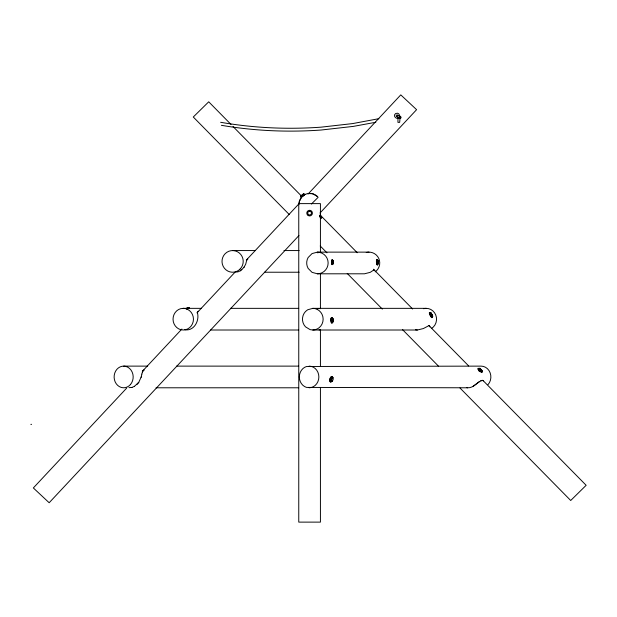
<?xml version="1.0" encoding="UTF-8"?>
<svg xmlns="http://www.w3.org/2000/svg" width="617" height="617" viewBox="0 0 617 617"><rect width="100%" height="100%" fill="white"/><g stroke="black" fill="none" stroke-linecap="round" stroke-linejoin="round"><path stroke-width="0.93" d="M376.902 262.202L376.941 260.459L378.229 260.374L378.514 263.852L377.226 263.937L376.902 262.202L378.553 262.109M376.771 264.122L376.786 263.613M332.193 262.271L332.039 263.243L332.131 261.284M376.786 263.621L376.825 262.927A2.823 0.393 82.4 0 1 376.578 260.235L377.002 260.158M332.077 262.163L332.208 260.42L333.411 260.42L333.411 263.906L332.208 263.906L332.077 262.163L333.026 262.163L333.157 263.906M333.026 262.163L333.157 260.42M332.362 263.567C331.499 268.356 331.499 255.97 332.362 260.752M332.656 263.567C331.784 268.356 331.784 255.97 332.656 260.752M332.247 261.323L332.255 263.043M246.7 260.243L245.697 264.199L243.9 267.408M429.818 326.833L429.594 325.861L428.877 325.653L423.362 328.56L417.362 330.01L312.804 330.01L310.127 329.64L305.5 326.833A10.836 10.327 -90 0 1 305.5 311.516L307.644 309.796L312.804 308.346L426.224 308.346M331.375 320.246L331.707 318.503L333.257 318.503L333.257 321.989L331.707 321.989L331.375 320.246L332.278 320.246L332.602 321.989M332.278 320.246L332.602 318.503M141.871 373.971L142.859 370.632L143.892 370.077M141.108 377.311L141.871 374.149M331.175 318.102L330.851 320.424L331.406 320.13M331.653 319.405L331.46 319.861L331.614 319.259M141.208 376.956L138.748 382.37L134.429 386.335M374.187 270.624L374.272 269.922L373.817 269.991L370.215 272.344L364.47 273.801L317.408 273.801L312.048 272.344L308.122 268.38A10.836 10.728 -90 0 1 308.122 257.551L312.048 253.579L317.408 252.129L369.02 252.129M246.707 260.297L247.718 259.155M330.434 379.339L331.275 377.627L333.041 377.828L333.165 379.501L332.324 381.213L330.558 381.013L330.434 379.339L331.252 379.571L331.375 381.244M331.252 379.571L332.085 377.859L333.041 377.828M377.134 263.204L376.918 261.824M332.255 321.087L331.823 321.125M357.258 252.739L320.154 215.001L319.922 215.325M320.447 216.482L320.593 216.004M430.843 313.76L430.512 313.305M142.311 371.912L143.962 370.154M300.849 196.09L303.68 193.723L304.274 194.463L302.739 195.828L301.451 196.831L300.849 196.09L303.68 193.723M320.053 308.755L320.424 308.569A10.751 0.424 -7.2 0 0 317.254 308.662L316.706 308.708M301.582 197.286L299.353 201.389L298.99 204.15A10.836 10.836 0 0 1 317.477 196.538L318.102 197.347L311.392 204.05M302.068 196.653L303.294 195.658M244.232 266.991L241.563 269.845M136.789 384.615L138.779 382.37M126.678 388.101L33.341 487.947L49.167 502.747L298.944 235.54M142.458 371.226L181.892 329.031M197.008 312.858L235.131 272.074L238 271.858L240.391 270.778M246.306 260.119L299.546 203.163M308.091 194.023L400.772 94.879L416.598 109.672L319.976 213.042M478.514 368.804L479.957 368.295L482.178 370.786L481.622 371.372L480.736 371.295L478.514 368.804L479.957 368.295M479.185 370.007L479.741 369.421L479.077 368.218M480.952 370.169L481.515 369.583M480.736 371.295L482.178 370.786M479.301 381.699L473.231 386.227M319.992 215.557L320.439 215.31L320.015 215.788M301.25 197.263C300.155 198.473 307.158 192.666 304.289 194.771M301.451 196.707C298.836 199.114 307.235 192.273 304.104 194.548M319.837 215.564L320.346 215.202L319.899 215.441M320.308 215.642L319.915 216.066M320.2 216.012L320.663 215.68M320.763 216.197L320.37 216.621M319.822 215.95L320.277 215.426M320.308 216.019L320.177 216.32M320.578 216.359L319.868 216.945M320.362 216.544L319.938 216.976M321.017 218.056C318.727 220.03 323.493 216.019 321.156 218.032M240.383 270.778L241.779 269.683M319.899 215.711L320.138 215.441M320.447 216.112L320.848 215.904M188.74 308.461L187.869 307.482L186.211 308.323L186.696 309.125M430.836 313.043L431.314 314.608L430.481 315.017L429.995 313.451L431.322 313.058L432.764 316.212L431.445 316.598L430.196 314.392M431.322 313.058L429.995 313.451M431.453 315.056L432.286 314.647M431.445 316.598L432.764 316.212M131.915 387.422L134.46 386.335M317.254 252.746L320.053 252.407M198.296 311.253L197.309 312.31C199.877 320.393 194.185 331.344 184.83 329.763M378.869 118.68L352.654 123.585L321.002 127.171C287.507 129.555 253.71 128.043 220.624 122.289M375.83 122.266L353.317 126.392L321.056 130.033C287.807 132.408 254.266 130.92 221.395 125.305M131.614 387.468L128.938 387.661M482.116 372.059C480.126 372.599 475.776 366.56 479.671 368.75M131.452 387.484L131.945 387.422M488.024 384.615A10.836 9.764 90 0 0 490.137 372.807A10.836 9.764 90 0 0 481.121 366.12L306.58 366.49A10.836 9.764 90 0 0 299.345 376.956A10.836 9.764 90 0 0 306.58 387.422L467.647 387.784C473.864 388.132 477.088 381.869 482.286 380.288L483.373 380.866M183.249 308.346L180.604 308.708A10.836 10.204 -90 0 0 173.038 319.174A10.836 10.204 -90 0 0 180.604 329.64L183.249 330.01A10.836 10.204 -90 0 0 193.453 319.174A10.836 10.204 -90 0 0 183.249 308.346L201.528 308.346M480.805 380.774L482.147 380.589M308.392 193.553L312.618 193.73L317.477 196.538M247.155 259.287L247.725 259.217M330.558 381.013L332.324 381.213M398.597 118.071C395.62 119.482 392.751 115.371 395.644 113.52C400.865 111.461 400.001 119.505 399.654 122.367L397.95 122.367L397.95 116.698M378.229 260.374L377.843 262.117L378.514 263.852M232.617 250.564L255.423 250.564M283.936 250.564L299.145 250.564M264.539 272.228L299.145 272.228M230.388 308.346L298.705 308.346M210.567 330.01L298.705 330.01M123.655 366.12L147.694 366.12M176.547 366.12L298.682 366.12M156.039 387.784L298.682 387.784M30.85 424.342L31.59 424.342M399.292 118.086C403.857 118.41 398.937 114.932 397.98 115.51M415.449 329.763L417.37 330.01M466.838 387.677L467.647 387.784M331.275 377.627L332.085 377.859M478.962 368.588C474.828 367.585 483.682 375.252 481.723 370.717M479.787 369.483C478.244 368.827 480.782 371.658 480.859 370.578M431.183 316.374L431.985 316.86M479.741 369.421L481.291 370.701M396.484 116.281C395.273 115.533 397.741 113.852 397.95 115.757M231.005 124.449L208.723 101.813L193.275 117.014L289.157 214.423M233.025 126.508L301.219 195.797M373.47 269.205L412.626 308.994M428.83 325.452L468.665 365.927M482.849 380.334L586.15 485.294L570.71 500.495L459.974 387.985M320.215 245.982L326.964 252.847M347.224 273.424L382.332 309.094M402.585 329.679L438.371 366.035M396.646 116.613L400.209 118.078L399.639 117.384M303.549 193.908L304.15 194.648M302.137 195.095L302.739 195.828M300.98 195.905L301.582 196.646M430.874 315.904L430.666 315.549L431.013 316.081M431.044 315.642L431.453 316.004L431.437 315.619M331.699 261.153L331.83 263.243L331.9 261.986M430.381 315.164L429.494 313.667L430.072 312.958A2.815 0.602 63.9 0 0 430.034 315.133A2.815 0.602 63.9 0 0 432.062 317.377M481.553 370.894L482.07 372.059M431.314 314.608L432.278 316.189M187.869 307.482L188.355 308.292M430.913 315.426L430.45 314.269M377.272 263.204L377.049 261.816M480.095 371.095C480.412 372.498 478.298 370.755 478.63 370.007A1.365 0.47 49.6 0 1 479.023 369.984M430.35 314.786L430.28 314.354M330.203 379.756L330.172 379.563A1.087 0.47 -81.7 0 1 330.442 378.275M320.424 252.692L320.424 203.618L298.759 203.618L298.759 522.121L320.424 522.121L320.424 387.407M320.424 273.863L320.424 308.5M320.424 329.671L320.424 366.236M187.167 308.685A2.815 0.486 -30.9 0 1 189.134 308.415M187.313 308.932A2.815 0.486 -30.9 0 1 189.28 308.654M432.131 316.328A2.815 0.602 63.9 0 1 431.422 316.961A2.815 0.602 63.9 0 1 429.633 313.066A2.815 0.602 63.9 0 1 430.967 313.791M377.805 263.59A2.815 0.494 85.2 0 1 377.118 264.346A2.815 0.494 85.2 0 1 376.763 260.05A2.815 0.494 85.2 0 1 377.573 260.79M377.519 263.613A2.815 0.494 85.2 0 1 376.663 263.629M376.478 262.225A2.815 0.494 85.2 0 1 376.571 259.626A2.815 0.494 85.2 0 1 377.164 260.227M331.005 380.296A1.08 0.494 -74.2 0 1 330.99 378.954M331.236 378.506A1.08 0.494 -74.2 0 1 331.661 378.26M331.923 381.198A2.815 1.28 -74.2 0 1 329.995 381.098A2.815 1.28 -74.2 0 1 331.098 377.095A2.815 1.28 -74.2 0 1 332.833 377.897M332.532 379.964A2.815 1.28 -74.2 0 1 332.255 380.627M332.308 376.848A2.815 1.28 -74.2 0 1 332.586 377.828M331.676 381.129A2.815 1.28 -74.2 0 1 329.709 379.987A2.815 1.28 -74.2 0 1 332.046 376.586M332.818 321.65A2.815 0.91 -90 0 1 331.445 322.398A2.815 0.91 -90 0 1 331.445 318.087A2.815 0.91 -90 0 1 332.818 318.835M332.91 319.513A2.815 0.91 -90 0 1 332.91 320.971M330.967 318.835A2.815 0.91 -90 0 1 332.548 318.835M332.548 321.65A2.815 0.91 -90 0 1 331.406 322.845A2.815 0.91 -90 0 1 330.874 319.513M366.243 252.5A10.836 10.728 -90 0 1 375.175 271.842M317.408 252.129A10.836 10.728 -90 0 1 328.136 262.965A10.836 10.728 -90 0 1 317.408 273.801M423.547 308.708A10.836 10.327 -90 0 1 435.764 315.032A10.836 10.327 -90 0 1 431.383 328.56M312.804 308.346A10.836 10.327 90 0 1 323.131 319.174A10.836 10.327 90 0 1 312.804 330.01M320.424 329.786A10.751 0.424 7.2 0 1 318.974 329.817M309.109 366.12A10.836 9.764 90 0 1 318.866 376.956A10.836 9.764 90 0 1 309.109 387.784M309.603 211.091L307.86 212.101L307.86 214.114L309.603 215.125L311.346 214.114L311.346 212.101L309.603 211.091M308.199 215.549A2.815 2.815 0 0 0 312.418 213.112A2.815 2.815 0 0 0 308.199 210.675A2.815 2.815 0 0 0 308.199 215.549M130.388 384.615A10.836 9.533 -90 0 0 126.123 366.49A10.836 9.533 -90 0 0 114.446 379.756A10.836 9.533 -90 0 0 130.388 384.615M240.113 269.058A10.836 10.605 -90 0 0 235.362 250.934A10.836 10.605 -90 0 0 222.367 264.199A10.836 10.605 -90 0 0 240.113 269.058"/></g></svg>
